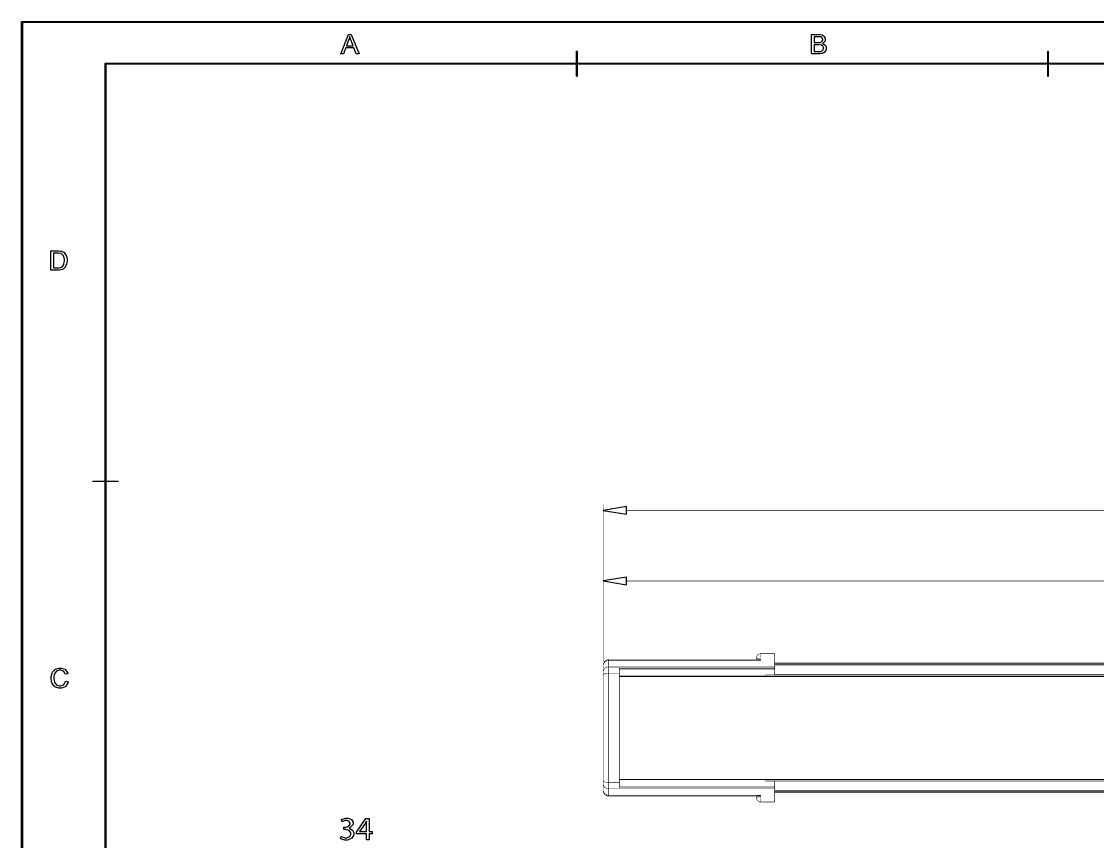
# Model space of a CAD drawing. Extents: x 0.54 to 10.46, y 0.74 to 7.76.
# Drawn here: x 0.535 to 4.838, y 4.48 to 7.761 of the extents above; entities that cross this region are included whole.
import ezdxf

# ---------------------------------------------------------------- set-up
doc = ezdxf.new("R2010")
doc.units = 0
doc.layers.get('0').update_dxf_attribs({"linetype": 'CONTINUOUS'})

msp = doc.modelspace()

# ---------------------------------------------------------------- linework, layer by layer
at = {"color": 0}
for points in [[(10.4631, 0.738986), (0.536893, 0.738986), (0.536458, 0.738986), (0.535157, 0.740289), (0.535157, 0.740722), (0.535157, 7.75928), (0.535157, 7.75971), (0.536458, 7.76101), (0.536893, 7.76101), (10.4631, 7.76101), (10.4635, 7.76101), (10.4648, 7.75971), (10.4648, 7.75928), (10.4648, 0.740722), (10.4648, 0.740289), (10.4635, 0.738986), (10.4631, 0.738986)], [(0.538629, 0.742458), (10.4614, 0.742458), (10.4614, 7.75754), (0.538629, 7.75754), (0.538629, 0.742458)], [(1.8125, 7.63167), (1.84239, 7.70953), (1.85351, 7.70953), (1.88536, 7.63167), (1.87364, 7.63167), (1.86453, 7.65528), (1.83203, 7.65528), (1.82346, 7.63167), (1.8125, 7.63167)], [(3.69461, 7.63167), (3.69461, 7.70953), (3.72385, 7.70953), (3.72738, 7.70953), (3.73719, 7.70757), (3.73812, 7.70714), (3.73899, 7.70676), (3.74604, 7.70068), (3.74658, 7.69987), (3.74707, 7.69906), (3.74962, 7.692), (3.74962, 7.68961), (3.74962, 7.68728), (3.74735, 7.68099), (3.7469, 7.68024), (3.74642, 7.67953), (3.73964, 7.67356), (3.73872, 7.67307), (3.73986, 7.67275), (3.74897, 7.66689), (3.74962, 7.66601), (3.75022, 7.66521), (3.75342, 7.65701), (3.75342, 7.65424), (3.75342, 7.65175), (3.75146, 7.64492), (3.75108, 7.6441), (3.75071, 7.64333), (3.74593, 7.63726), (3.74539, 7.63683), (3.74479, 7.63644), (3.73768, 7.63319), (3.73687, 7.63297), (3.736, 7.63276), (3.72721, 7.63167), (3.72428, 7.63167), (3.69461, 7.63167)], [(1.83496, 7.66363), (1.86139, 7.66363), (1.85325, 7.68522), (1.8526, 7.68685), (1.84799, 7.70031), (1.84771, 7.70133), (1.84744, 7.70008), (1.84397, 7.68772), (1.84353, 7.68647), (1.83496, 7.66363)], [(3.70492, 7.67681), (3.72174, 7.67681), (3.72418, 7.67681), (3.73107, 7.67763), (3.73156, 7.67774), (3.73221, 7.67796), (3.73714, 7.68115), (3.73747, 7.68158), (3.73779, 7.68207), (3.73947, 7.68685), (3.73947, 7.68842), (3.73947, 7.69015), (3.7379, 7.69472), (3.73763, 7.69521), (3.73731, 7.69569), (3.73286, 7.69906), (3.73232, 7.69922), (3.73172, 7.69943), (3.72325, 7.70031), (3.72049, 7.70031), (3.70492, 7.70031), (3.70492, 7.67681)], [(3.70492, 7.6409), (3.72428, 7.6409), (3.72601, 7.6409), (3.73096, 7.64117), (3.73133, 7.64122), (3.73188, 7.64133), (3.73682, 7.64318), (3.73725, 7.64339), (3.73763, 7.64367), (3.74094, 7.64725), (3.74121, 7.64768), (3.74143, 7.64817), (3.74274, 7.65272), (3.74274, 7.65424), (3.74274, 7.65614), (3.74083, 7.66129), (3.7405, 7.66183), (3.74013, 7.66237), (3.73497, 7.66613), (3.73432, 7.66635), (3.73361, 7.66656), (3.72558, 7.66764), (3.72293, 7.66764), (3.70492, 7.66764), (3.70492, 7.6409)], [(2.75608, 7.54135), (2.75592, 7.54135), (2.75543, 7.54189), (2.75543, 7.54204), (2.75543, 7.64231), (2.75543, 7.64247), (2.75592, 7.64296), (2.75608, 7.64296), (2.75624, 7.64296), (2.75678, 7.64247), (2.75678, 7.64231), (2.75678, 7.54204), (2.75678, 7.54189), (2.75624, 7.54135), (2.75608, 7.54135)], [(4.64106, 7.54135), (4.64085, 7.54135), (4.64035, 7.54189), (4.64035, 7.54204), (4.64035, 7.64231), (4.64035, 7.64247), (4.64085, 7.64296), (4.64106, 7.64296), (4.64122, 7.64296), (4.64176, 7.64247), (4.64176, 7.64231), (4.64176, 7.54204), (4.64176, 7.54189), (4.64122, 7.54135), (4.64106, 7.54135)], [(10.296, 0.906087), (0.871149, 0.906087), (0.870714, 0.906087), (0.869412, 0.907389), (0.869412, 0.907824), (0.869412, 7.59218), (0.869412, 7.59261), (0.870714, 7.59392), (0.871149, 7.59392), (10.296, 7.59392), (10.2964, 7.59392), (10.2977, 7.59261), (10.2977, 7.59218), (10.2977, 0.907824), (10.2977, 0.907389), (10.2964, 0.906087), (10.296, 0.906087)], [(0.872885, 0.90956), (10.2943, 0.90956), (10.2943, 7.59044), (0.872885, 7.59044), (0.872885, 0.90956)], [(0.652832, 6.76579), (0.652832, 6.84358), (0.679633, 6.84358), (0.683051, 6.84358), (0.692654, 6.84267), (0.693468, 6.84244), (0.694553, 6.84224), (0.704101, 6.83762), (0.704915, 6.83692), (0.705892, 6.83604), (0.713542, 6.82497), (0.714085, 6.82362), (0.714572, 6.82226), (0.717176, 6.8094), (0.717176, 6.80512), (0.717176, 6.80122), (0.715386, 6.79053), (0.715061, 6.78939), (0.714681, 6.78825), (0.710286, 6.77881), (0.709799, 6.77806), (0.709256, 6.77735), (0.703288, 6.77143), (0.702692, 6.771), (0.70204, 6.77056), (0.694282, 6.76731), (0.693414, 6.76708), (0.692492, 6.76687), (0.683757, 6.76579), (0.680881, 6.76579), (0.652832, 6.76579)], [(0.663086, 6.77496), (0.679742, 6.77496), (0.682726, 6.77496), (0.691026, 6.77615), (0.691786, 6.77636), (0.692492, 6.77664), (0.698351, 6.78), (0.698785, 6.78043), (0.699382, 6.78103), (0.704101, 6.78922), (0.704482, 6.79025), (0.704807, 6.79129), (0.706543, 6.80181), (0.706543, 6.80528), (0.706543, 6.81), (0.703179, 6.82292), (0.702528, 6.824), (0.701824, 6.82514), (0.693739, 6.83247), (0.692817, 6.83279), (0.692111, 6.83306), (0.682617, 6.83442), (0.679471, 6.83442), (0.663086, 6.83442), (0.663086, 6.77496)], [(0.921278, 5.92042), (0.820964, 5.92042), (0.820801, 5.92042), (0.820313, 5.9209), (0.820313, 5.92106), (0.820313, 5.92128), (0.820801, 5.92176), (0.820964, 5.92176), (0.921278, 5.92176), (0.921442, 5.92176), (0.921929, 5.92128), (0.921929, 5.92106), (0.921929, 5.9209), (0.921442, 5.92042), (0.921278, 5.92042)], [(0.712022, 5.12196), (0.722276, 5.11936), (0.721733, 5.11724), (0.712022, 5.10118), (0.710667, 5.10004), (0.709256, 5.09896), (0.694879, 5.09337), (0.690104, 5.09337), (0.68495, 5.09337), (0.670899, 5.09765), (0.669596, 5.09847), (0.66824, 5.09933), (0.658257, 5.11171), (0.657607, 5.11333), (0.656901, 5.11496), (0.653483, 5.12939), (0.653483, 5.13417), (0.653483, 5.13949), (0.657335, 5.15392), (0.658149, 5.15539), (0.658908, 5.1569), (0.669922, 5.1684), (0.671386, 5.16917), (0.672797, 5.16997), (0.685872, 5.17383), (0.690267, 5.17383), (0.69515, 5.17383), (0.70855, 5.16894), (0.709907, 5.16792), (0.711208, 5.16694), (0.720432, 5.153), (0.720975, 5.15121), (0.710829, 5.14882), (0.71034, 5.15022), (0.703831, 5.16054), (0.702963, 5.16114), (0.702094, 5.16178), (0.692979, 5.16504), (0.689996, 5.16504), (0.686253, 5.16504), (0.675999, 5.16146), (0.675022, 5.16075), (0.67399, 5.16004), (0.666938, 5.15044), (0.666558, 5.14919), (0.666124, 5.148), (0.664117, 5.13769), (0.664117, 5.13422), (0.664117, 5.12993), (0.666504, 5.11817), (0.666992, 5.11692), (0.667481, 5.11572), (0.674968, 5.1065), (0.675999, 5.10585), (0.676975, 5.10525), (0.686143, 5.10215), (0.689236, 5.10215), (0.692871, 5.10215), (0.702854, 5.10633), (0.703885, 5.10715), (0.704861, 5.10801), (0.711643, 5.12033), (0.712022, 5.12196)]]:
    msp.add_lwpolyline(points, close=True, dxfattribs=at)
at = {"color": 9, "const_width": 0.002083}
for points in [[(2.86139, 5.32954), (2.86139, 5.82785)], [(2.9541, 5.80469), (8.65022, 5.80469)], [(2.86139, 5.19743), (2.86139, 5.54563)], [(2.9541, 5.52246), (8.40728, 5.52246)]]:
    msp.add_lwpolyline(points, dxfattribs=at)
at = {"color": 9}
for points in [[(2.9541, 5.82015), (2.86139, 5.80469), (2.9541, 5.78922), (2.9541, 5.82015)], [(2.9541, 5.53792), (2.86139, 5.52246), (2.9541, 5.507), (2.9541, 5.53792)], [(1.81418, 4.50022), (1.815, 4.49972), (1.8285, 4.49485), (1.83306, 4.49485), (1.83686, 4.49485), (1.84825, 4.50049), (1.85232, 4.5096), (1.85232, 4.51133), (1.85226, 4.51432), (1.84538, 4.52436), (1.83404, 4.52838), (1.83029, 4.52838), (1.82389, 4.52838), (1.82389, 4.537), (1.83029, 4.537), (1.83344, 4.537), (1.84293, 4.54047), (1.84928, 4.54872), (1.84928, 4.55143), (1.84928, 4.55371), (1.84581, 4.56044), (1.83718, 4.56429), (1.83436, 4.56429), (1.83008, 4.56429), (1.81825, 4.55931), (1.81733, 4.55865), (1.81435, 4.567), (1.81543, 4.56787), (1.83128, 4.57357), (1.83658, 4.57357), (1.84119, 4.57357), (1.85504, 4.56733), (1.86094, 4.55681), (1.86094, 4.55328), (1.86094, 4.54829), (1.84787, 4.53424), (1.84526, 4.53326), (1.84526, 4.53299), (1.84787, 4.5325), (1.85861, 4.52572), (1.86421, 4.51481), (1.86421, 4.51112), (1.86421, 4.50667), (1.85633, 4.49328), (1.83892, 4.48557), (1.83317, 4.48557), (1.82764, 4.48557), (1.81207, 4.49067), (1.81104, 4.49132), (1.81418, 4.50022)], [(1.91428, 4.48699), (1.91428, 4.51019), (1.87472, 4.51019), (1.87472, 4.51779), (1.91271, 4.57215), (1.92512, 4.57215), (1.92512, 4.51921), (1.93707, 4.51921), (1.93707, 4.51019), (1.92512, 4.51019), (1.92512, 4.48699), (1.91428, 4.48699)], [(1.91428, 4.51921), (1.91428, 4.54764), (1.91428, 4.551), (1.91456, 4.5599), (1.91465, 4.56099), (1.91428, 4.56099), (1.91363, 4.55979), (1.90776, 4.54943), (1.90717, 4.54844), (1.88633, 4.51947), (1.88633, 4.51921), (1.91428, 4.51921)]]:
    msp.add_lwpolyline(points, close=True, dxfattribs=at)
at = {"color": 9, "const_width": 0.002083}
for points in [[(2.86139, 5.31793), (2.86139, 5.31793)], [(2.86139, 5.18582), (2.86139, 5.18582)]]:
    msp.add_lwpolyline(points, close=True, dxfattribs=at)
at = {"color": 0, "const_width": 0.002083}
for points in [[(2.88363, 5.20806), (2.87967, 5.20806), (2.86789, 5.20161), (2.86139, 5.18978), (2.86139, 5.18582)], [(3.4751, 5.20806), (2.88363, 5.20806)], [(3.49203, 5.23128), (3.48872, 5.23128), (3.47889, 5.22586), (3.47347, 5.21604), (3.47347, 5.21272)], [(3.47347, 5.20806), (3.47347, 5.21272)], [(3.54764, 5.23128), (3.49203, 5.23128)], [(3.54764, 5.23128), (3.54764, 5.17839)], [(2.88363, 5.20475), (2.88069, 5.20492), (2.86833, 5.19928), (2.86149, 5.18744), (2.86139, 5.18446)], [(2.86139, 5.18446), (2.86139, 5.18582)], [(2.86139, 5.1601), (2.86139, 5.18446)], [(2.88363, 5.17839), (2.88081, 5.17865), (2.86876, 5.17378), (2.86165, 5.16287), (2.86139, 5.16004)], [(2.88363, 5.20475), (2.88363, 5.17839)], [(3.49203, 5.20475), (2.88363, 5.20475)], [(2.88363, 5.17839), (2.88363, 5.1536)], [(3.54764, 5.17839), (2.88363, 5.17839)], [(2.92626, 5.17312), (3.54764, 5.17312)], [(2.92626, 5.1536), (2.92626, 5.17312)], [(3.54764, 5.16781), (2.92626, 5.16781)], [(5.19846, 5.19417), (3.54764, 5.19417)], [(7.81375, 5.18582), (3.54764, 5.18582)], [(3.54764, 5.17839), (3.54764, 5.17312)], [(3.54764, 5.17312), (3.54764, 5.16781)], [(3.54764, 5.16781), (3.54764, 5.14675)], [(2.86139, 5.14524), (2.86139, 5.1601)], [(2.86139, 5.14524), (2.86182, 5.14686), (2.86307, 5.14844), (2.86513, 5.1499), (2.86789, 5.15115), (2.87125, 5.15218), (2.87511, 5.153), (2.87929, 5.15343), (2.88363, 5.1536)], [(2.86139, 4.72379), (2.86139, 5.14524)], [(2.88363, 5.1536), (2.88363, 4.71539)], [(2.92626, 5.1536), (2.88363, 5.1536)], [(2.92626, 4.71539), (2.92626, 5.1536)], [(8.43511, 5.14182), (2.92626, 5.14182)], [(3.54764, 5.14675), (3.51058, 5.14675)], [(3.51058, 5.14182), (3.51058, 5.14675)], [(2.86139, 4.72379), (2.86182, 4.72217), (2.86307, 4.7206), (2.86513, 4.71913), (2.86789, 4.71789), (2.87125, 4.71685), (2.87511, 4.71604), (2.87929, 4.71556), (2.88363, 4.71544)], [(2.86139, 4.70893), (2.86139, 4.72379)], [(2.86139, 4.70893), (2.86165, 4.70617), (2.86876, 4.69526), (2.88081, 4.69043), (2.88363, 4.69065)], [(2.86139, 4.68451), (2.86139, 4.70893)], [(2.92626, 4.71539), (2.88363, 4.71539)], [(2.88363, 4.71539), (2.88363, 4.69065)], [(3.54764, 4.69065), (2.88363, 4.69065)], [(2.88363, 4.69065), (2.88363, 4.66428)], [(2.92626, 4.72721), (8.43511, 4.72721)], [(2.92626, 4.6959), (2.92626, 4.71539)], [(2.92626, 4.70122), (3.54764, 4.70122)], [(3.54764, 4.6959), (2.92626, 4.6959)], [(3.51058, 4.72721), (3.51058, 4.72228)], [(3.51058, 4.72228), (3.54764, 4.72228)], [(3.54764, 4.72228), (3.54764, 4.70122)], [(3.54764, 4.70122), (3.54764, 4.6959)], [(3.54764, 4.6959), (3.54764, 4.69065)], [(3.54764, 4.69065), (3.54764, 4.63775)], [(2.86139, 4.68451), (2.86149, 4.68158), (2.86833, 4.66982), (2.88069, 4.66417), (2.88363, 4.66428)], [(2.86139, 4.68321), (2.86139, 4.68451)], [(2.86139, 4.68321), (2.86139, 4.67931), (2.86783, 4.66754), (2.87967, 4.66097), (2.88363, 4.66097)], [(2.88363, 4.66428), (3.49203, 4.66428)], [(2.88363, 4.66097), (3.47504, 4.66097)], [(3.47347, 4.65631), (3.47347, 4.66097)], [(3.47347, 4.65631), (3.47347, 4.65306), (3.47889, 4.64324), (3.48872, 4.63775), (3.49203, 4.63775)], [(3.54764, 4.68321), (7.81375, 4.68321)], [(3.54764, 4.67486), (5.19846, 4.67486)], [(3.49203, 4.63775), (3.54764, 4.63775)]]:
    msp.add_lwpolyline(points, dxfattribs=at)
at = {"color": 250, "const_width": 0.002083}
for points in [[(2.88363, 5.20806), (2.88363, 5.20475)], [(3.47412, 5.20806), (3.47412, 5.20817), (3.47433, 5.20931), (3.47439, 5.20936), (3.4745, 5.20979), (3.47706, 5.21175), (3.47738, 5.21181), (3.47781, 5.21192), (3.48247, 5.21158), (3.48296, 5.21137), (3.48346, 5.21121), (3.48893, 5.20763), (3.48953, 5.20714), (3.48969, 5.20697), (3.49169, 5.20503), (3.49192, 5.20481)], [(3.49203, 5.20475), (3.4916, 5.20492), (3.48747, 5.20628), (3.48708, 5.20632), (3.48611, 5.2066), (3.47657, 5.20779), (3.47564, 5.20785)], [(3.49203, 5.23128), (3.49203, 5.20475)], [(3.54764, 5.19385), (5.19846, 5.19385)], [(5.19846, 5.19015), (3.54764, 5.19015)], [(7.81375, 5.18571), (3.54764, 5.18571)], [(8.43511, 5.13949), (2.92626, 5.13949)], [(3.54764, 5.14725), (7.81375, 5.14725)], [(2.92626, 4.72954), (8.43511, 4.72954)], [(7.81375, 4.72179), (3.54764, 4.72179)], [(2.88363, 4.66428), (2.88363, 4.66097)], [(3.49203, 4.66428), (3.49181, 4.66407), (3.48969, 4.66211), (3.48953, 4.66189), (3.48893, 4.6614), (3.48351, 4.65788), (3.48301, 4.65767), (3.48247, 4.6575), (3.47781, 4.65712), (3.47738, 4.65722), (3.47706, 4.65733), (3.4745, 4.65929), (3.47439, 4.65967), (3.47433, 4.65978), (3.47412, 4.66086), (3.47412, 4.66097)], [(3.4751, 4.66114), (3.47607, 4.66124), (3.48606, 4.66243), (3.48708, 4.66271), (3.48747, 4.66282), (3.49143, 4.66411), (3.49186, 4.66422)], [(3.49203, 4.66428), (3.49203, 4.63775)], [(3.54764, 4.68332), (7.81375, 4.68332)], [(3.54764, 4.67888), (5.19846, 4.67888)], [(5.19846, 4.67518), (3.54764, 4.67518)]]:
    msp.add_lwpolyline(points, dxfattribs=at)

doc.saveas('drawing.dxf')
